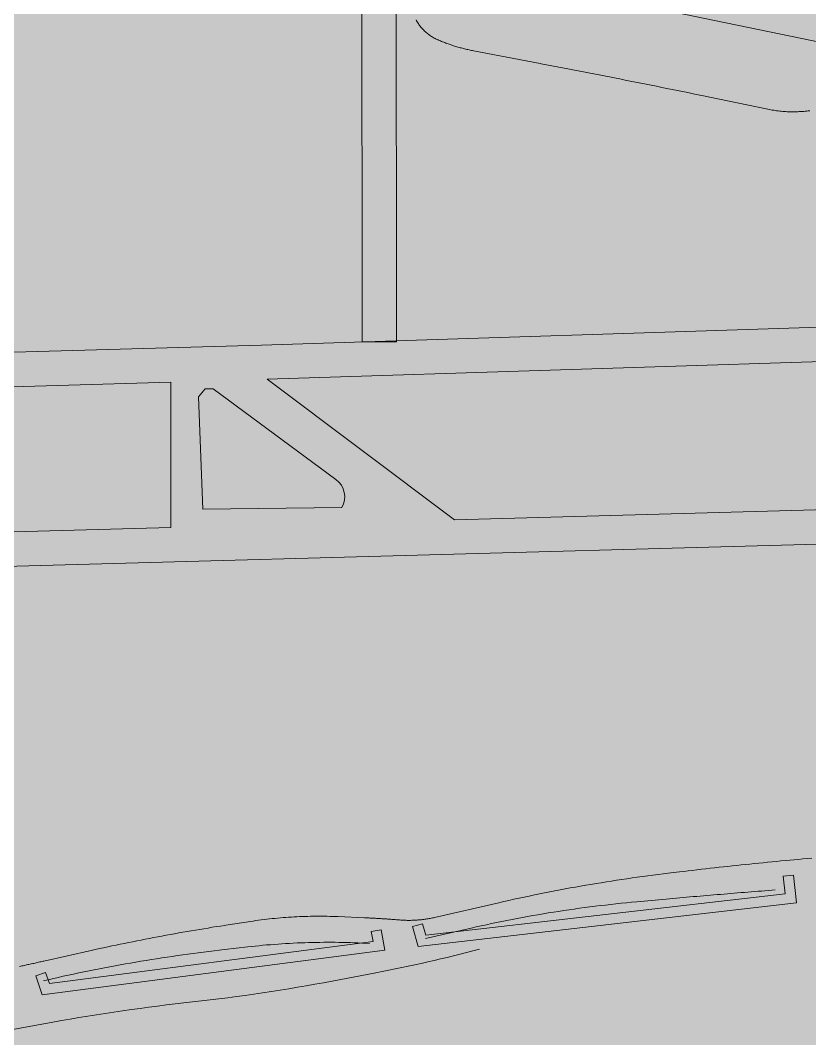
# Model space of a CAD drawing. Header units: metres. Extents: x 68582 to 69192, y 19191 to 19633.
# Drawn here: x 68906.1 to 68952.1, y 19310.5 to 19369.8 of the extents above; entities that cross this region are included whole.
import ezdxf

# ---------------------------------------------------------------- set-up
doc = ezdxf.new("R2010")
doc.units = ezdxf.units.M
doc.layers.get('0').update_dxf_attribs({"lineweight": 15})
doc.layers.add('Kasvillisuus', color=7, linetype='Continuous', lineweight=5)
doc.layers.add('None', color=7, linetype='Continuous', lineweight=5)

msp = doc.modelspace()

# ---------------------------------------------------------------- hatches: boundary and pattern name
at = {"true_color": 0xd1f0d1, "transparency": 33554687}
msp.add_hatch(color=254, dxfattribs=at).paths.add_polyline_path([(68588.122, 19191.443), (69192.296, 19191.443), (69192.296, 19628.232), (68588.122, 19628.232)], flags=0)
at = {"true_color": 0xffffff, "transparency": 33554687}
msp.add_hatch(color=7, dxfattribs=at).paths.add_polyline_path([(68978.95, 19366.98), (68976.796, 19366.348), (68890.4, 19384.17), (68890.37, 19381.4), (68977.18, 19363.46), (68978.455, 19362.79)], flags=0)
at = {"true_color": 0xaed3f3, "transparency": 33554687}
msp.add_hatch(color=254, dxfattribs=at).paths.add_polyline_path([(68916.5, 19347.9), (68916.9, 19348.35), (68917.35, 19348.35), (68924.5, 19343.08), (68924.534, 19343.054), (68924.568, 19343.026), (68924.6, 19342.998), (68924.632, 19342.968), (68924.662, 19342.937), (68924.692, 19342.905), (68924.72, 19342.872), (68924.747, 19342.839), (68924.773, 19342.804), (68924.798, 19342.768), (68924.822, 19342.732), (68924.844, 19342.695), (68924.865, 19342.657), (68924.885, 19342.618), (68924.903, 19342.579), (68924.92, 19342.539), (68924.936, 19342.498), (68924.95, 19342.457), (68924.962, 19342.416), (68924.974, 19342.374), (68924.984, 19342.331), (68924.992, 19342.289), (68924.999, 19342.246), (68925.004, 19342.203), (68925.008, 19342.16), (68925.011, 19342.116), (68925.012, 19342.073), (68925.011, 19342.03), (68925.009, 19341.986), (68925.006, 19341.943), (68925.001, 19341.9), (68924.994, 19341.857), (68924.986, 19341.814), (68924.977, 19341.772), (68924.966, 19341.73), (68924.953, 19341.688), (68924.94, 19341.647), (68924.925, 19341.607), (68924.908, 19341.567), (68924.89, 19341.527), (68924.871, 19341.488), (68924.85, 19341.45), (68916.75, 19341.35)], flags=0)
at = {"layer": 'Kasvillisuus', "true_color": 0xffffff, "transparency": 33554687}
msp.add_hatch(color=7, dxfattribs=at).paths.add_polyline_path([(68928.01, 19373.921), (68928.02, 19351.091), (68926.02, 19351.09), (68926.01, 19373.92)], flags=0)
h = msp.add_hatch(color=7, dxfattribs=at)
h.paths.add_polyline_path([(68920.17, 19350.9), (68892.03, 19350.11), (68892.49, 19348.09), (68914.89, 19348.75), (68914.89, 19340.28), (68893.09, 19339.68), (68893.21, 19337.69), (68966.67, 19339.71), (68975.15, 19350.08), (68982.19, 19350.08), (68982.12, 19352.08), (68955.05, 19352.02)], flags=0)
h.paths.add_polyline_path([(68916.5, 19347.9), (68916.9, 19348.35), (68917.35, 19348.35), (68924.5, 19343.08), (68924.521, 19343.064), (68924.541, 19343.048), (68924.562, 19343.031), (68924.582, 19343.014), (68924.602, 19342.996), (68924.622, 19342.977), (68924.642, 19342.958), (68924.661, 19342.939), (68924.68, 19342.919), (68924.698, 19342.898), (68924.717, 19342.877), (68924.734, 19342.855), (68924.752, 19342.833), (68924.769, 19342.81), (68924.786, 19342.787), (68924.802, 19342.763), (68924.817, 19342.739), (68924.833, 19342.714), (68924.847, 19342.689), (68924.861, 19342.664), (68924.875, 19342.638), (68924.888, 19342.611), (68924.9, 19342.585), (68924.912, 19342.558), (68924.923, 19342.53), (68924.934, 19342.503), (68924.944, 19342.475), (68924.953, 19342.447), (68924.962, 19342.418), (68924.97, 19342.389), (68924.977, 19342.361), (68924.984, 19342.331), (68924.989, 19342.302), (68924.995, 19342.273), (68924.999, 19342.244), (68925.003, 19342.214), (68925.006, 19342.184), (68925.009, 19342.155), (68925.01, 19342.125), (68925.011, 19342.096), (68925.012, 19342.066), (68925.011, 19342.037), (68925.01, 19342.008), (68925.009, 19341.978), (68925.006, 19341.949), (68925.003, 19341.92), (68924.999, 19341.892), (68924.995, 19341.863), (68924.99, 19341.835), (68924.985, 19341.807), (68924.978, 19341.779), (68924.972, 19341.752), (68924.964, 19341.725), (68924.956, 19341.698), (68924.948, 19341.671), (68924.939, 19341.645), (68924.929, 19341.619), (68924.919, 19341.594), (68924.909, 19341.569), (68924.898, 19341.544), (68924.887, 19341.52), (68924.875, 19341.496), (68924.863, 19341.473), (68924.85, 19341.45), (68916.75, 19341.35)], flags=0)
h.paths.add_polyline_path([(68957.07, 19350.08), (68972.57, 19350.08), (68965.7, 19341.68), (68931.4, 19340.74), (68920.5, 19348.91)], flags=0)
at = {"layer": 'None', "linetype": 'Continuous', "lineweight": 0, "true_color": 0xaaaaaa, "transparency": 33554687}
for points in [[(68951.11, 19320.06), (68951.29, 19318.44), (68929.29, 19315.9), (68928.96, 19317.06), (68929.54, 19317.22), (68929.73, 19316.56), (68950.63, 19318.97), (68950.52, 19320)], [(68927.14, 19316.88), (68927.35, 19315.68), (68907.42, 19313.08), (68907.04, 19314.2), (68907.61, 19314.39), (68907.83, 19313.74), (68926.66, 19316.19), (68926.55, 19316.78)]]:
    msp.add_hatch(color=253, dxfattribs=at).paths.add_polyline_path(points, flags=0)

# ---------------------------------------------------------------- linework, layer by layer
at = {"color": 7, "true_color": 0xffffff, "transparency": 33554687}
msp.add_lwpolyline([(68978.95, 19366.98), (68976.796, 19366.348), (68890.4, 19384.17), (68890.37, 19381.4), (68977.18, 19363.46), (68978.455, 19362.79)], close=True, dxfattribs=at)
at = {"layer": 'None', "color": 7, "linetype": 'Continuous', "lineweight": 5, "transparency": 33554687}
for p, q in [((68916.5, 19347.9), (68916.9, 19348.35)), ((68916.9, 19348.35), (68917.35, 19348.35)), ((68917.35, 19348.35), (68924.5, 19343.08)), ((68916.75, 19341.35), (68916.5, 19347.9)), ((68924.85, 19341.45), (68916.75, 19341.35)), ((68926.812, 19314.371), (68924.287, 19313.889)), ((68908.037, 19311.499), (68904.003, 19310.77))]:
    msp.add_line(p, q, dxfattribs=at)
at = {"layer": 'None', "color": 7, "linetype": 'Continuous', "lineweight": 5, "true_color": 0xffffff, "transparency": 33554687}
for points in [[(68928.01, 19373.921), (68928.02, 19351.091), (68926.02, 19351.09), (68926.01, 19373.92)], [(68920.17, 19350.9), (68892.03, 19350.11), (68892.49, 19348.09), (68914.89, 19348.75), (68914.89, 19340.28), (68893.09, 19339.68), (68893.21, 19337.69), (68966.67, 19339.71), (68975.15, 19350.08), (68982.19, 19350.08), (68982.12, 19352.08), (68955.05, 19352.02)], [(68957.07, 19350.08), (68972.57, 19350.08), (68965.7, 19341.68), (68931.4, 19340.74), (68920.5, 19348.91)]]:
    msp.add_lwpolyline(points, close=True, dxfattribs=at)
at = {"layer": 'None', "color": 7, "linetype": 'Continuous', "lineweight": 5, "transparency": 33554687}
for points in [[(68929.164, 19369.825), (68929.195, 19369.77), (68929.227, 19369.716), (68929.26, 19369.663), (68929.295, 19369.61), (68929.331, 19369.559), (68929.368, 19369.508), (68929.406, 19369.458), (68929.445, 19369.409), (68929.486, 19369.362), (68929.527, 19369.315), (68929.57, 19369.269), (68929.614, 19369.224), (68929.658, 19369.18), (68929.704, 19369.137), (68929.751, 19369.095), (68929.799, 19369.055), (68929.848, 19369.015), (68929.898, 19368.977), (68929.948, 19368.94), (68930, 19368.904), (68930.052, 19368.87), (68930.105, 19368.836), (68930.159, 19368.804), (68930.214, 19368.774), (68930.269, 19368.744), (68930.325, 19368.716), (68930.382, 19368.689), (68930.44, 19368.664), (68930.46, 19368.655), (68930.521, 19368.629), (68930.583, 19368.603), (68930.645, 19368.578), (68930.707, 19368.553), (68930.77, 19368.528), (68930.833, 19368.504), (68930.895, 19368.48), (68930.958, 19368.457), (68931.021, 19368.434), (68931.084, 19368.412), (68931.148, 19368.39), (68931.211, 19368.368), (68931.275, 19368.347), (68931.339, 19368.326), (68931.403, 19368.306), (68931.467, 19368.286), (68931.531, 19368.267), (68931.595, 19368.248), (68931.66, 19368.229), (68931.724, 19368.211), (68931.789, 19368.193), (68931.854, 19368.176), (68931.919, 19368.159), (68931.984, 19368.143), (68932.049, 19368.127), (68932.114, 19368.112), (68932.18, 19368.097), (68932.245, 19368.082), (68932.311, 19368.068), (68932.376, 19368.054), (68932.442, 19368.041), (68932.508, 19368.028), (68936.38, 19367.29), (68936.445, 19367.278), (68936.757, 19367.22), (68937.065, 19367.161), (68937.373, 19367.102), (68937.671, 19367.044), (68937.979, 19366.985), (68938.277, 19366.927), (68938.585, 19366.868), (68938.892, 19366.808), (68939.191, 19366.75), (68939.498, 19366.689), (68939.806, 19366.629), (68940.104, 19366.57), (68940.411, 19366.51), (68940.71, 19366.451), (68941.017, 19366.39), (68941.324, 19366.329), (68941.622, 19366.27), (68941.93, 19366.208), (68942.237, 19366.147), (68942.535, 19366.087), (68942.842, 19366.025), (68943.149, 19365.963), (68943.447, 19365.903), (68943.754, 19365.841), (68944.052, 19365.78), (68944.359, 19365.717), (68944.666, 19365.655), (68944.964, 19365.594), (68945.271, 19365.531), (68945.578, 19365.467), (68945.875, 19365.406), (68946.16, 19365.345), (68949.616, 19364.629), (68949.702, 19364.612), (68949.788, 19364.595), (68949.875, 19364.58), (68949.961, 19364.566), (68950.048, 19364.553), (68950.135, 19364.541), (68950.222, 19364.53), (68950.31, 19364.52), (68950.397, 19364.511), (68950.485, 19364.503), (68950.572, 19364.496), (68950.66, 19364.491), (68950.748, 19364.486), (68950.836, 19364.482), (68950.924, 19364.48), (68951.011, 19364.478), (68951.099, 19364.478), (68951.187, 19364.479), (68951.275, 19364.481), (68951.363, 19364.483), (68951.451, 19364.487), (68951.539, 19364.492), (68951.626, 19364.498), (68951.714, 19364.505), (68951.801, 19364.513), (68951.889, 19364.523), (68951.976, 19364.533), (68952.063, 19364.544)], [(68952.18, 19321.041), (68951.925, 19321.019), (68951.666, 19320.996), (68951.408, 19320.973), (68951.153, 19320.95), (68950.895, 19320.926), (68950.636, 19320.903), (68950.381, 19320.879), (68950.123, 19320.854), (68949.865, 19320.829), (68949.607, 19320.804), (68949.352, 19320.779), (68949.094, 19320.753), (68948.836, 19320.727), (68948.581, 19320.701), (68948.323, 19320.675), (68948.065, 19320.648), (68947.81, 19320.621), (68947.552, 19320.593), (68947.294, 19320.565), (68947.036, 19320.537), (68946.782, 19320.509), (68946.524, 19320.48), (68946.266, 19320.451), (68946.012, 19320.422), (68945.754, 19320.393), (68945.496, 19320.363), (68945.242, 19320.333), (68944.984, 19320.302), (68944.727, 19320.272), (68944.476, 19320.241), (68943.645, 19320.14), (68943.538, 19320.127), (68943.234, 19320.09), (68942.933, 19320.051), (68942.632, 19320.012), (68942.331, 19319.972), (68942.03, 19319.931), (68941.729, 19319.889), (68941.428, 19319.846), (68941.128, 19319.802), (68940.828, 19319.757), (68940.528, 19319.711), (68940.228, 19319.664), (68939.928, 19319.616), (68939.627, 19319.567), (68939.328, 19319.517), (68939.028, 19319.466), (68938.729, 19319.414), (68938.43, 19319.361), (68938.132, 19319.307), (68937.832, 19319.252), (68937.534, 19319.196), (68937.235, 19319.139), (68936.937, 19319.082), (68936.64, 19319.023), (68936.342, 19318.963), (68936.043, 19318.902), (68935.746, 19318.84), (68935.449, 19318.778), (68935.152, 19318.714), (68934.856, 19318.649), (68934.559, 19318.584), (68934.263, 19318.517), (68933.97, 19318.45), (68930.232, 19317.59), (68930.17, 19317.576), (68930.108, 19317.563), (68930.046, 19317.55), (68929.983, 19317.538), (68929.92, 19317.526), (68929.857, 19317.516), (68929.795, 19317.505), (68929.732, 19317.495), (68929.668, 19317.486), (68929.605, 19317.478), (68929.542, 19317.47), (68929.479, 19317.462), (68929.415, 19317.456), (68929.352, 19317.45), (68929.288, 19317.444), (68929.224, 19317.439), (68929.161, 19317.435), (68929.097, 19317.431), (68929.034, 19317.428), (68928.97, 19317.426), (68928.906, 19317.424), (68928.842, 19317.423), (68928.778, 19317.422), (68928.715, 19317.422), (68928.651, 19317.423), (68928.587, 19317.424), (68928.523, 19317.426), (68928.46, 19317.429), (68928.396, 19317.432), (68928.332, 19317.436), (68928.269, 19317.44), (68928.205, 19317.445), (68928.141, 19317.45), (68928.078, 19317.455), (68928.013, 19317.461), (68927.949, 19317.466), (68927.885, 19317.47), (68927.82, 19317.475), (68927.757, 19317.48), (68927.692, 19317.485), (68927.629, 19317.49), (68927.564, 19317.494), (68927.5, 19317.499), (68927.436, 19317.503), (68927.372, 19317.507), (68927.308, 19317.512), (68927.244, 19317.516), (68927.179, 19317.52), (68927.116, 19317.524), (68927.051, 19317.528), (68926.987, 19317.531), (68926.923, 19317.535), (68926.859, 19317.539), (68926.794, 19317.543), (68926.731, 19317.546), (68926.666, 19317.549), (68926.602, 19317.553), (68926.538, 19317.556), (68926.474, 19317.559), (68926.409, 19317.562), (68926.345, 19317.565), (68926.281, 19317.568), (68926.217, 19317.571), (68926.153, 19317.574), (68924.62, 19317.64), (68924.461, 19317.646), (68924.301, 19317.652), (68924.141, 19317.656), (68923.982, 19317.66), (68923.822, 19317.662), (68923.662, 19317.663), (68923.503, 19317.664), (68923.343, 19317.664), (68923.184, 19317.662), (68923.024, 19317.66), (68922.864, 19317.656), (68922.705, 19317.652), (68922.545, 19317.647), (68922.385, 19317.64), (68922.226, 19317.633), (68922.067, 19317.625), (68921.907, 19317.615), (68921.748, 19317.605), (68921.589, 19317.594), (68921.43, 19317.582), (68921.27, 19317.569), (68921.111, 19317.555), (68920.952, 19317.54), (68920.793, 19317.524), (68920.635, 19317.507), (68920.476, 19317.489), (68920.317, 19317.47), (68920.159, 19317.45), (68920.001, 19317.429), (68919.843, 19317.407), (68919.685, 19317.384), (68919.528, 19317.36), (68918.095, 19317.14), (68918.044, 19317.132), (68917.795, 19317.094), (68917.552, 19317.056), (68917.307, 19317.017), (68917.063, 19316.977), (68916.818, 19316.937), (68916.574, 19316.897), (68916.329, 19316.856), (68916.087, 19316.815), (68915.843, 19316.773), (68915.599, 19316.73), (68915.355, 19316.687), (68915.111, 19316.644), (68914.868, 19316.6), (68914.625, 19316.555), (68914.381, 19316.51), (68914.137, 19316.465), (68913.894, 19316.419), (68913.652, 19316.373), (68913.409, 19316.326), (68913.166, 19316.278), (68912.923, 19316.23), (68912.68, 19316.181), (68912.439, 19316.133), (68912.196, 19316.083), (68911.953, 19316.033), (68911.711, 19315.983), (68911.468, 19315.932), (68911.228, 19315.88), (68910.985, 19315.828), (68910.743, 19315.776), (68910.501, 19315.723), (68910.265, 19315.67), (68907.51, 19315.057), (68907.477, 19315.045), (68907.418, 19315.031), (68907.338, 19315.014), (68907.279, 19315), (68907.199, 19314.983), (68907.14, 19314.969), (68907.06, 19314.952), (68907.001, 19314.939), (68906.921, 19314.921), (68906.861, 19314.908), (68906.782, 19314.89), (68906.722, 19314.877), (68906.643, 19314.859), (68906.583, 19314.846), (68906.504, 19314.828), (68906.444, 19314.815), (68906.365, 19314.798), (68906.305, 19314.784), (68906.226, 19314.767), (68906.166, 19314.754), (68906.087, 19314.736)], [(68950.05, 19319.19), (68949.845, 19319.175), (68949.651, 19319.16), (68949.451, 19319.144), (68949.251, 19319.129), (68949.051, 19319.113), (68948.857, 19319.098), (68948.657, 19319.082), (68948.457, 19319.066), (68948.263, 19319.051), (68948.063, 19319.035), (68947.863, 19319.019), (68947.669, 19319.003), (68947.469, 19318.987), (68947.269, 19318.97), (68947.075, 19318.954), (68946.875, 19318.937), (68946.675, 19318.921), (68946.475, 19318.904), (68946.281, 19318.887), (68946.081, 19318.87), (68945.881, 19318.853), (68945.687, 19318.837), (68945.487, 19318.819), (68945.287, 19318.802), (68945.093, 19318.785), (68944.893, 19318.767), (68944.693, 19318.749), (68944.5, 19318.732), (68944.3, 19318.714), (68944.1, 19318.696), (68943.9, 19318.678), (68943.714, 19318.661), (68942.005, 19318.505), (68941.7, 19318.476), (68941.395, 19318.447), (68941.091, 19318.416), (68940.788, 19318.384), (68940.484, 19318.35), (68940.18, 19318.315), (68939.877, 19318.279), (68939.574, 19318.242), (68939.271, 19318.204), (68938.967, 19318.164), (68938.664, 19318.123), (68938.362, 19318.081), (68938.06, 19318.037), (68937.758, 19317.992), (68937.455, 19317.946), (68937.153, 19317.899), (68936.852, 19317.851), (68936.551, 19317.801), (68936.249, 19317.75), (68935.948, 19317.697), (68935.647, 19317.644), (68935.347, 19317.589), (68935.046, 19317.533), (68934.746, 19317.476), (68934.446, 19317.417), (68934.147, 19317.357), (68933.848, 19317.296), (68933.548, 19317.234), (68933.249, 19317.17), (68932.951, 19317.106), (68932.653, 19317.04), (68932.357, 19316.973), (68929.71, 19316.37)], [(68926.45, 19316.08), (68926.229, 19316.092), (68926.007, 19316.103), (68925.786, 19316.112), (68925.564, 19316.12), (68925.342, 19316.128), (68925.121, 19316.134), (68924.899, 19316.138), (68924.678, 19316.142), (68924.456, 19316.145), (68924.234, 19316.146), (68924.013, 19316.146), (68923.791, 19316.145), (68923.569, 19316.143), (68923.347, 19316.139), (68923.126, 19316.135), (68922.904, 19316.129), (68922.683, 19316.122), (68922.461, 19316.114), (68922.239, 19316.105), (68922.018, 19316.095), (68921.797, 19316.083), (68921.575, 19316.07), (68921.354, 19316.056), (68921.133, 19316.041), (68920.912, 19316.025), (68920.691, 19316.007), (68920.47, 19315.989), (68920.249, 19315.969), (68920.028, 19315.948), (68919.808, 19315.926), (68919.587, 19315.903), (68919.367, 19315.878), (68918.02, 19315.725), (68917.714, 19315.69), (68917.41, 19315.654), (68917.105, 19315.616), (68916.801, 19315.578), (68916.496, 19315.539), (68916.193, 19315.499), (68915.888, 19315.457), (68915.585, 19315.415), (68915.281, 19315.372), (68914.978, 19315.328), (68914.674, 19315.282), (68914.37, 19315.236), (68914.067, 19315.189), (68913.764, 19315.141), (68913.462, 19315.091), (68913.158, 19315.041), (68912.857, 19314.99), (68912.554, 19314.937), (68912.252, 19314.884), (68911.95, 19314.83), (68911.649, 19314.775), (68911.346, 19314.718), (68911.046, 19314.661), (68910.744, 19314.603), (68910.444, 19314.543), (68910.142, 19314.483), (68909.842, 19314.422), (68909.541, 19314.359), (68909.242, 19314.296), (68908.941, 19314.232), (68908.642, 19314.167), (68908.346, 19314.101), (68907.49, 19313.91)]]:
    msp.add_lwpolyline(points, dxfattribs=at)
for points in [[(68951.11, 19320.06), (68951.29, 19318.44), (68929.29, 19315.9), (68928.96, 19317.06), (68929.54, 19317.22), (68929.73, 19316.56), (68950.63, 19318.97), (68950.52, 19320)], [(68927.14, 19316.88), (68927.35, 19315.68), (68907.42, 19313.08), (68907.04, 19314.2), (68907.61, 19314.39), (68907.83, 19313.74), (68926.66, 19316.19), (68926.55, 19316.78)]]:
    msp.add_lwpolyline(points, close=True, dxfattribs=at)
at = {"layer": 'None', "color": 7, "linetype": 'Continuous', "lineweight": 5, "transparency": 33554687, "extrusion": (0, 0, -1)}
for centre, radius, start, end in [((-68923.753, 19342.067), 1.259, 126.39305, 209.34317), ((-68910.261, 19401.2), 88.392, 255.19986, 259.20747), ((-68905.026, 19414.927), 102.857, 259.20747, 263.78299)]:
    msp.add_arc(centre, radius, start, end, dxfattribs=at)
at = {"layer": 'None', "color": 7, "linetype": 'Continuous', "lineweight": 5, "transparency": 33554687}
msp.add_arc((68928.823, 19196.483), 116.879, 96.21701, 100.24409, dxfattribs=at)

doc.saveas('drawing.dxf')
